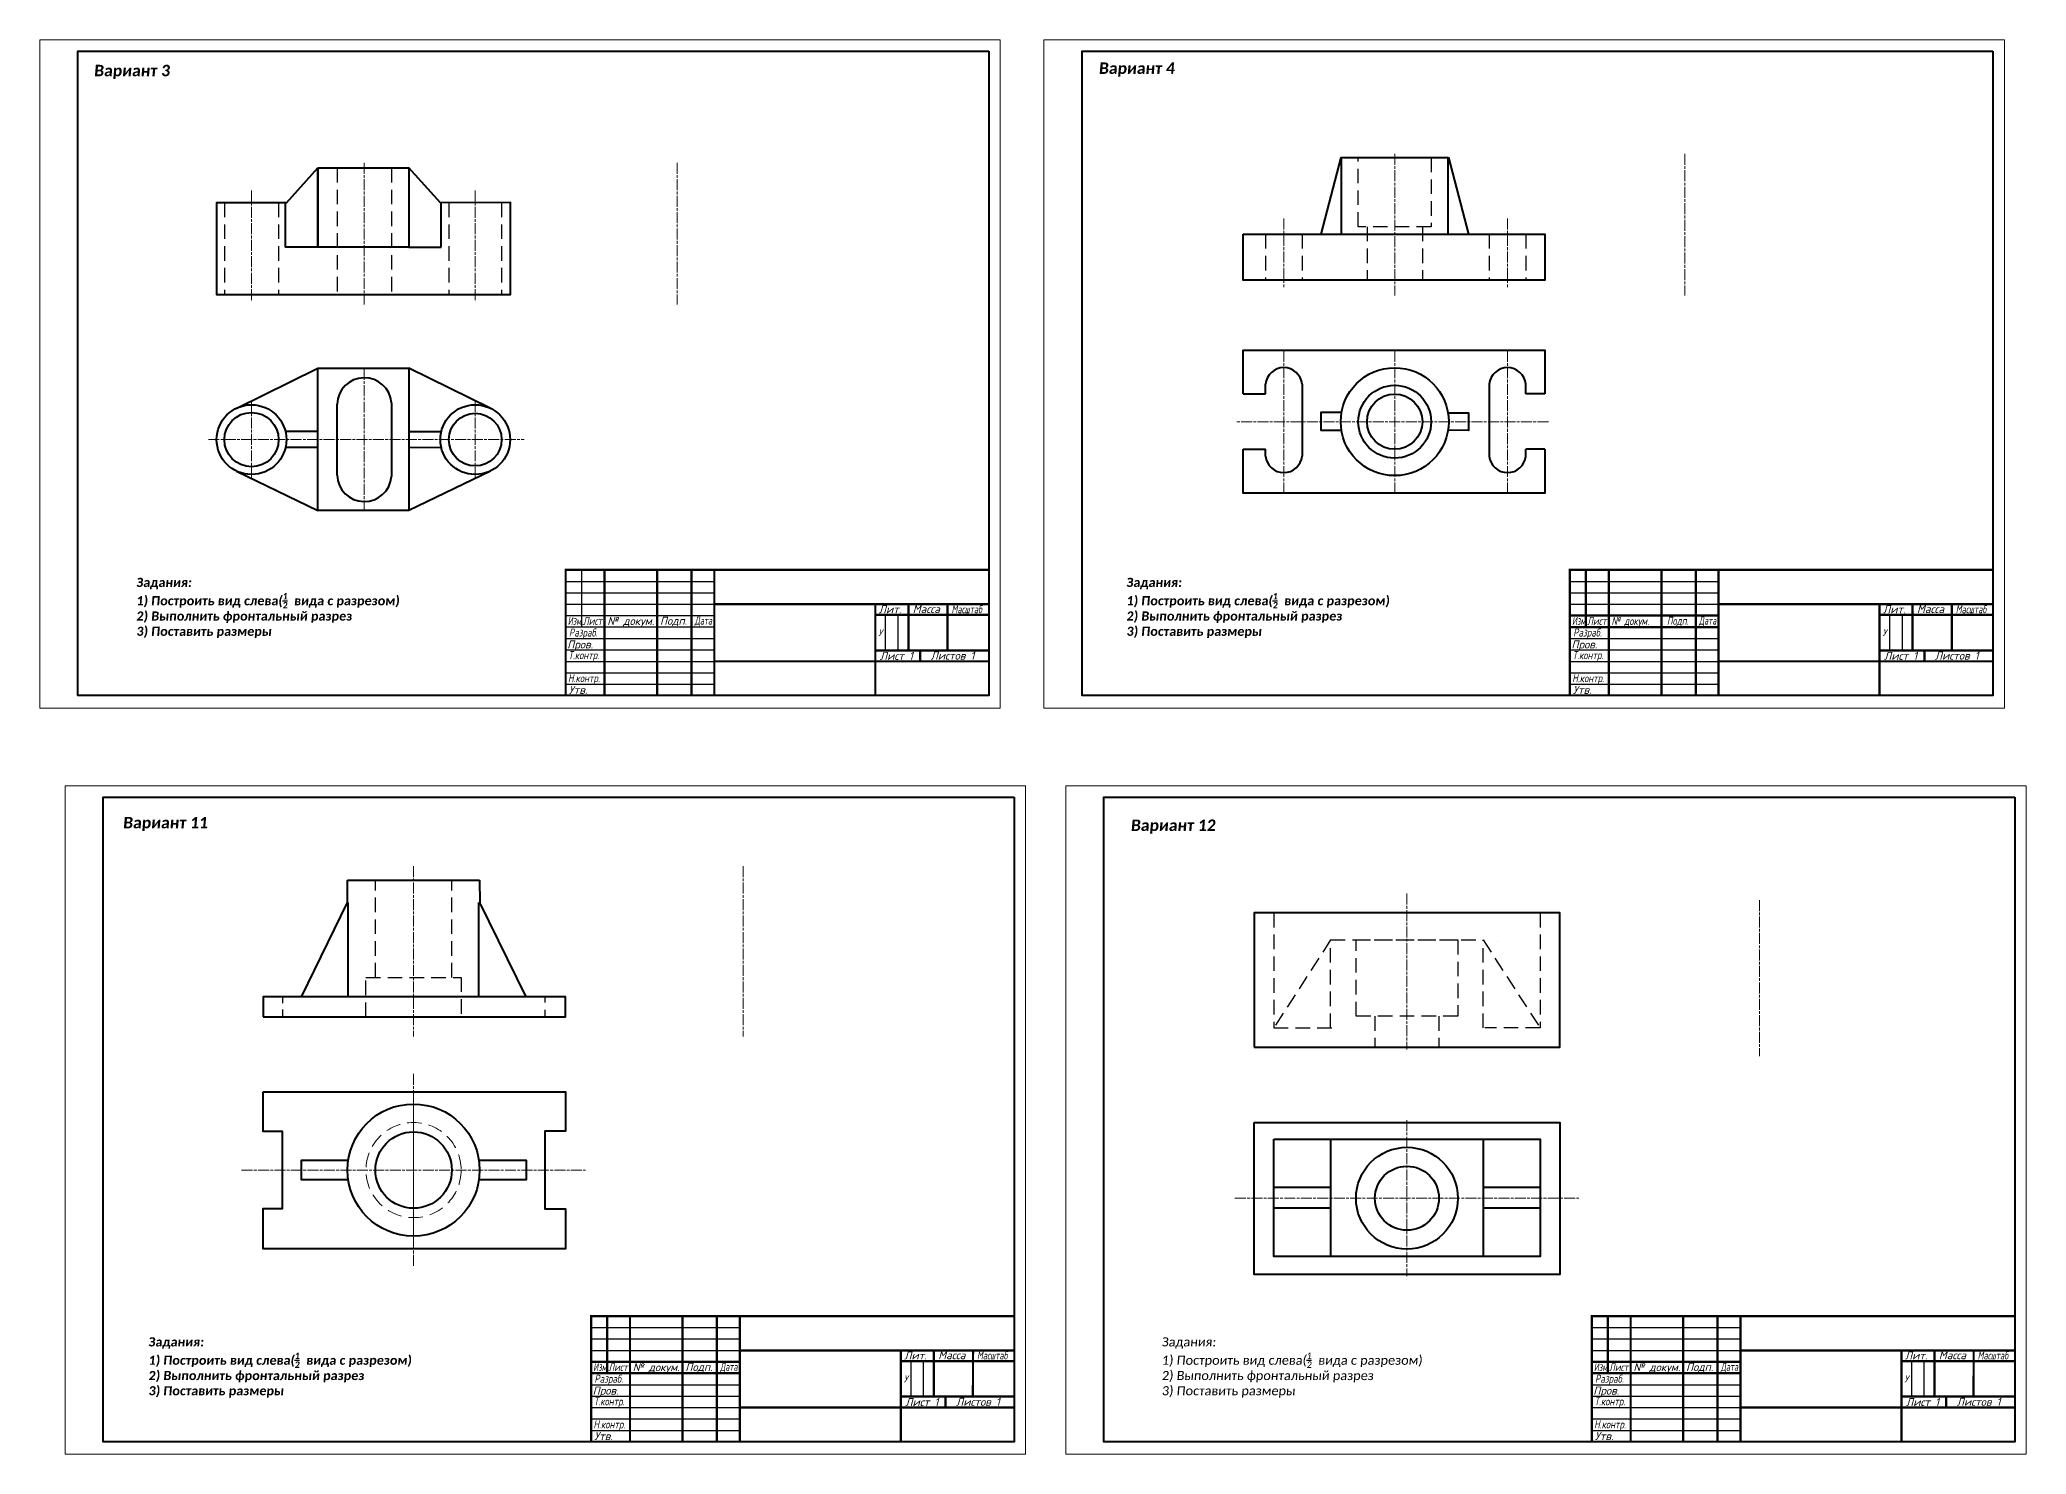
# Model space of a CAD drawing. Header units: millimetres. Extents: x 323 to 3799, y 181 to 802.
# Drawn here: x 1179 to 2047, y 183 to 802 of the extents above; entities that cross this region are included whole.
import ezdxf

# ---------------------------------------------------------------- set-up
doc = ezdxf.new("R2010")
doc.units = ezdxf.units.MM
doc.linetypes.add('ACAD_ISO08W100', pattern=[36, 24, -3, 6, -3])
doc.linetypes.add('невидимая', pattern=[9.525, 6.35, -3.175])
doc.styles.get("Standard").update_dxf_attribs({"font": 'calibri.ttf'})
doc.styles.add('стиль1', font='calibrib.ttf', dxfattribs={"oblique": 5})

msp = doc.modelspace()

# ---------------------------------------------------------------- linework, layer by layer
at = {"linetype": 'ACAD_ISO08W100', "lineweight": 15, "ltscale": 0.2}
for p, q in [((1320.7, 748.41), (1320.7, 686.4)), ((1457.48, 748.41), (1457.48, 686.4)), ((1771.3, 752.32), (1771.3, 690.31)), ((1898.18, 752.32), (1898.18, 690.31)), ((1271.38, 736.34), (1271.38, 687.73)), ((1369.21, 736.34), (1369.21, 687.73)), ((1722.78, 724.04), (1722.78, 694.04)), ((1820.61, 724.04), (1820.61, 694.04)), ((1722.78, 666.17), (1722.78, 604.16)), ((1771.3, 666.17), (1771.3, 604.16)), ((1820.61, 666.17), (1820.61, 604.16)), ((1320.7, 658.31), (1320.7, 596.31)), ((1271.38, 644.23), (1271.38, 610.39)), ((1369.21, 644.23), (1369.21, 610.39)), ((1838.51, 635.16), (1701.81, 635.16)), ((1252.5, 627.31), (1390.67, 627.31)), ((1342.25, 440.71), (1342.25, 366.19)), ((1486.32, 440.71), (1486.32, 366.19)), ((1776.65, 428.7), (1776.65, 360.47)), ((1930.81, 425.89), (1930.81, 357.66)), ((1342.25, 349.93), (1342.25, 265.62)), ((1342.25, 341.89), (1342.25, 273.66)), ((1776.65, 329.58), (1776.65, 261.35)), ((1267.04, 307.78), (1417.47, 307.78)), ((1701.44, 295.47), (1851.87, 295.47))]:
    msp.add_line(p, q, dxfattribs=at)
at = {"lineweight": 40}
for p, q in [((1747.79, 750.67), (1794.81, 750.67)), ((1748, 717.23), (1748, 750.67)), ((1794.57, 750.67), (1794.57, 717.23)), ((1286.63, 730.97), (1300.37, 746.15)), ((1300.37, 746.15), (1300.37, 711.45)), ((1353.96, 730.97), (1340.24, 746.15)), ((1340.24, 746.15), (1340.24, 711.45)), ((1286.22, 711.45), (1286.22, 730.97)), ((1354.37, 711.45), (1354.37, 730.97)), ((1300.37, 711.45), (1286.04, 711.45)), ((1340.24, 711.45), (1354.37, 711.45)), ((1704.97, 647.28), (1714.79, 647.28)), ((1836.99, 647.28), (1828.6, 647.28)), ((1340.24, 630.81), (1354.37, 630.81)), ((1300.37, 623.81), (1286.22, 623.81)), ((1340.24, 623.81), (1354.33, 623.98)), ((1704.97, 623.17), (1714.79, 623.17)), ((1836.99, 623.17), (1828.6, 623.17)), ((1313.36, 434.66), (1371.15, 434.66)), ((1313.36, 424.79), (1313.36, 434.66)), ((1371.15, 434.66), (1371.18, 424.79)), ((1293.29, 383.63), (1313.36, 424.79)), ((1391.45, 383.63), (1371.18, 424.79)), ((1371.15, 383.63), (1313.36, 383.63)), ((1743.28, 321.23), (1743.28, 269.92)), ((1809.96, 321.23), (1809.96, 269.92)), ((1718.4, 300.34), (1743.28, 300.34)), ((1809.96, 300.34), (1834.85, 300.34)), ((1718.4, 291.2), (1743.28, 291.2)), ((1809.96, 291.2), (1834.85, 291.2))]:
    msp.add_line(p, q, dxfattribs=at)
at = {"linetype": 'невидимая', "lineweight": 25}
for p, q in [((1308.78, 746.15), (1308.78, 690.75)), ((1332.6, 746.15), (1332.6, 690.75)), ((1259.51, 730.97), (1259.51, 690.75)), ((1283.24, 730.97), (1283.24, 690.75)), ((1357.67, 730.97), (1357.67, 690.75)), ((1380.67, 730.98), (1380.67, 690.76)), ((1325.53, 392.04), (1325.53, 434.66)), ((1358.98, 392.04), (1358.98, 434.66)), ((1718.4, 420.31), (1718.4, 369.98)), ((1834.87, 420.31), (1834.87, 369.98)), ((1743.28, 408.43), (1718.4, 369.98)), ((1743.28, 369.98), (1743.28, 408.43)), ((1743.28, 408.43), (1809.96, 408.43)), ((1809.96, 369.98), (1809.96, 408.43)), ((1809.96, 408.43), (1834.87, 369.98)), ((1284.89, 383.63), (1284.89, 380.72)), ((1399.61, 383.63), (1399.61, 381.02)), ((1284.89, 377.97), (1284.89, 374.8)), ((1399.61, 377.87), (1399.61, 374.8)), ((1762.64, 375.09), (1762.64, 361.49)), ((1790.66, 375.09), (1790.66, 361.49)), ((1718.4, 369.98), (1744.14, 369.98)), ((1834.87, 369.98), (1810.74, 369.98))]:
    msp.add_line(p, q, dxfattribs=at)
for p, q in [((1408.77, 565.32), (1473.77, 565.32)), ((1473.77, 560.32), (1473.77, 570.32)), ((1847.92, 565.32), (1912.92, 565.32)), ((1912.92, 560.32), (1912.92, 570.32)), ((1408.77, 560.32), (1473.77, 560.32)), ((1847.92, 560.32), (1912.92, 560.32)), ((1408.77, 555.32), (1473.77, 555.32)), ((1558.63, 555.32), (1544.17, 555.32)), ((1548.52, 550.64), (1548.52, 535.12)), ((1553.99, 550.64), (1553.99, 535.12)), ((1847.92, 555.32), (1912.92, 555.32)), ((1997.78, 555.32), (1983.31, 555.32)), ((1987.67, 550.64), (1987.67, 535.12)), ((1993.14, 550.64), (1993.14, 535.12)), ((1408.77, 540.32), (1473.77, 540.32)), ((1847.92, 540.32), (1912.92, 540.32)), ((1408.77, 535.32), (1473.77, 535.32)), ((1408.77, 530.32), (1473.77, 530.32)), ((1847.92, 535.32), (1912.92, 535.32)), ((1847.92, 530.32), (1912.92, 530.32)), ((1408.77, 525.32), (1473.77, 525.32)), ((1847.92, 525.32), (1912.92, 525.32)), ((1408.77, 520.32), (1408.77, 520.32)), ((1408.77, 520.32), (1408.77, 515.32)), ((1408.77, 520.32), (1473.77, 520.32)), ((1847.92, 520.32), (1847.92, 520.32)), ((1847.92, 520.32), (1847.92, 515.32)), ((1847.92, 520.32), (1912.92, 520.32)), ((1484.9, 233.9), (1484.9, 243.9)), ((1922.48, 233.9), (1922.48, 243.9)), ((1419.9, 238.9), (1484.9, 238.9)), ((1857.48, 238.9), (1922.48, 238.9)), ((1419.9, 233.9), (1484.9, 233.9)), ((1419.9, 228.9), (1484.9, 228.9)), ((1569.76, 228.9), (1555.29, 228.9)), ((1857.48, 233.9), (1922.48, 233.9)), ((1857.48, 228.9), (1922.48, 228.9)), ((2007.35, 228.9), (1992.88, 228.9)), ((1559.65, 224.22), (1559.65, 208.7)), ((1565.12, 224.22), (1565.12, 208.7)), ((1997.23, 224.22), (1997.23, 208.7)), ((2002.7, 224.22), (2002.7, 208.7)), ((1419.9, 213.9), (1484.9, 213.9)), ((1419.9, 208.9), (1484.9, 208.9)), ((1857.48, 213.9), (1922.48, 213.9)), ((1857.48, 208.9), (1922.48, 208.9)), ((1419.9, 203.9), (1484.9, 203.9)), ((1857.48, 203.9), (1922.48, 203.9)), ((1419.9, 198.9), (1484.9, 198.9)), ((1419.9, 193.9), (1419.9, 193.9)), ((1419.9, 193.9), (1419.9, 188.9)), ((1419.9, 193.9), (1484.9, 193.9)), ((1857.48, 198.9), (1922.48, 198.9)), ((1857.48, 193.9), (1857.48, 193.9)), ((1857.48, 193.9), (1857.48, 188.9)), ((1857.48, 193.9), (1922.48, 193.9))]:
    msp.add_line(p, q)
at = {"color": 7, "lineweight": 40}
for p, q in [((1313.68, 383.63), (1313.68, 424.89)), ((1370.83, 383.63), (1370.83, 424.89))]:
    msp.add_line(p, q, dxfattribs=at)
at = {"color": 7, "lineweight": 0}
msp.add_line((1816.07, 407.83), (1816.07, 407.83), dxfattribs=at)
at = {"lineweight": 0}
for points in [[(1178.77, 802.26), (1598.77, 802.26), (1598.77, 509.87), (1178.77, 509.87)], [(1617.92, 802.26), (2037.92, 802.26), (2037.92, 509.87), (1617.92, 509.87)], [(1189.9, 475.84), (1609.9, 475.84), (1609.9, 183.45), (1189.9, 183.45)], [(1627.48, 475.84), (2047.48, 475.84), (2047.48, 183.45), (1627.48, 183.45)]]:
    msp.add_lwpolyline(points, close=True, dxfattribs=at)
at = {"lineweight": 40}
for points in [[(1593.77, 797.26), (1593.77, 515.32), (1195.42, 515.32), (1195.42, 797.26)], [(2032.92, 797.26), (2032.92, 515.32), (1634.57, 515.32), (1634.57, 797.26)], [(1300.37, 746.15), (1340.24, 746.15), (1340.24, 711.45), (1300.37, 711.45)], [(1704.97, 717.23), (1836.99, 717.23), (1836.99, 697.1), (1704.97, 697.1)], [(1300.37, 658.64), (1340.24, 658.64), (1340.24, 596.38), (1300.37, 596.38)], [(1604.9, 470.84), (1604.9, 188.9), (1206.55, 188.9), (1206.55, 470.84)], [(2042.48, 470.84), (2042.48, 188.9), (1644.14, 188.9), (1644.14, 470.84)], [(1709.77, 361.49), (1843.53, 361.49), (1843.53, 420.31), (1709.77, 420.31)], [(1276.48, 374.8), (1408.65, 374.8), (1408.65, 383.63), (1276.48, 383.63)], [(1709.77, 328.58), (1843.53, 328.58), (1843.53, 262.16), (1709.77, 262.16)], [(1718.43, 321.23), (1834.88, 321.23), (1834.85, 269.92), (1718.4, 269.92)]]:
    msp.add_lwpolyline(points, close=True, dxfattribs=at)
for points in [[(1747.79, 750.67), (1739, 717.23)], [(1794.81, 750.67), (1803.55, 717.23)], [(1286.63, 730.97), (1256.12, 730.97), (1256.12, 690.75), (1384.64, 690.75), (1384.64, 730.98), (1353.96, 730.97)], [(1704.97, 647.28), (1704.97, 666.42), (1836.99, 666.42), (1836.99, 647.28)], [(1264.62, 640.99), (1300.37, 658.64)], [(1375.97, 640.99), (1340.24, 658.64)], [(1714.79, 647.28), (1714.79, 651.59)], [(1730.76, 651.59), (1730.76, 620.11)], [(1812.63, 651.59), (1812.63, 620.11)], [(1828.6, 647.28), (1828.6, 651.59)], [(1308.78, 611.73), (1308.78, 642.89)], [(1332.6, 643.39), (1332.6, 611.23)], [(1748.04, 639.11), (1739, 639.11), (1739, 631.44), (1748, 631.44)], [(1794.57, 639.09), (1803.55, 639), (1803.55, 631.32), (1794.6, 631.41)], [(1300.37, 630.81), (1286.22, 630.81)], [(1836.99, 623.17), (1836.99, 603.9), (1704.97, 603.9), (1704.97, 623.17)], [(1714.79, 620.11), (1714.79, 623.17)], [(1828.6, 620.11), (1828.6, 623.17)], [(1264.75, 613.57), (1300.37, 596.38)], [(1375.85, 613.57), (1340.24, 596.38)], [(1276.48, 342.07), (1408.65, 342.07), (1408.65, 324.74), (1399.61, 324.74), (1399.61, 290.81), (1408.65, 290.81), (1408.65, 273.37), (1276.48, 273.37), (1276.48, 290.96), (1284.89, 290.96), (1284.89, 324.59), (1276.48, 324.59), (1276.48, 342.07)], [(1313.68, 303.49), (1293.29, 303.49), (1293.29, 312.06), (1313.68, 312.06)], [(1370.83, 312.06), (1391.45, 312.06), (1391.45, 303.49), (1370.83, 303.49)]]:
    msp.add_lwpolyline(points, dxfattribs=at)
at = {"linetype": 'невидимая', "lineweight": 25}
for points in [[(1755.38, 750.67), (1787.22, 750.67), (1787.22, 720.43), (1755.38, 720.43)], [(1754.4, 408.43), (1798.92, 408.43), (1798.9, 375.09), (1754.39, 375.09)]]:
    msp.add_lwpolyline(points, close=True, dxfattribs=at)
for points in [[(1714.79, 717.23), (1714.79, 697.1)], [(1730.76, 717.23), (1730.76, 697.1)], [(1759.21, 720.43), (1759.21, 697.1)], [(1783.39, 720.43), (1783.39, 697.1)], [(1812.63, 717.23), (1812.63, 697.1)], [(1828.6, 717.23), (1828.6, 697.1)], [(1321.09, 374.8), (1321.44, 374.8), (1321.44, 392.04), (1363.07, 392.04), (1363.07, 374.8), (1362.92, 374.8)]]:
    msp.add_lwpolyline(points, dxfattribs=at)
at = {"lineweight": 40}
for points, const_width in [([(1593.77, 570.32), (1408.77, 570.32), (1408.77, 515.32)], 1), ([(1415.77, 570.32), (1415.77, 545.32)], 0.5), ([(1425.77, 570.32), (1425.77, 515.32)], 1), ([(1448.77, 570.32), (1448.77, 515.32)], 1), ([(1463.77, 570.32), (1463.77, 515.32)], 1), ([(1473.77, 570.32), (1473.77, 515.32)], 1), ([(2032.92, 570.32), (1847.92, 570.32), (1847.92, 515.32)], 1), ([(1854.92, 570.32), (1854.92, 545.32)], 1), ([(1864.92, 570.32), (1864.92, 515.32)], 1), ([(1887.92, 570.32), (1887.92, 515.32)], 1), ([(1902.92, 570.32), (1902.92, 515.32)], 1), ([(1912.92, 570.32), (1912.92, 515.32)], 1), ([(1408.77, 550.32), (1473.77, 550.32)], 0.5), ([(1473.77, 555.32), (1593.77, 555.32)], 1), ([(1544.17, 555.32), (1544.17, 515.32)], 1), ([(1544.17, 550.64), (1593.77, 550.64)], 1), ([(1558.63, 535.12), (1558.63, 555.32)], 1), ([(1575.77, 555.32), (1575.75, 535.12)], 1), ([(1847.92, 550.32), (1912.92, 550.32)], 1), ([(1912.92, 555.32), (2032.92, 555.32)], 1), ([(1983.31, 555.32), (1983.31, 515.32)], 1), ([(1983.31, 550.64), (2032.92, 550.64)], 1), ([(1997.78, 535.12), (1997.78, 555.32)], 1), ([(2014.92, 555.32), (2014.89, 535.12)], 1), ([(1408.77, 545.32), (1473.77, 545.32)], 0.5), ([(1847.92, 545.32), (1912.92, 545.32)], 1), ([(1473.77, 530.32), (1593.77, 530.32)], 1), ([(1558.63, 535.12), (1544.17, 535.12)], 1), ([(1558.63, 535.12), (1593.77, 535.12)], 1), ([(1563.77, 535.12), (1563.77, 530.32)], 1), ([(1912.92, 530.32), (2032.92, 530.32)], 1), ([(1997.78, 535.12), (1983.31, 535.12)], 1), ([(1997.78, 535.12), (2032.92, 535.12)], 1), ([(2002.92, 535.12), (2002.92, 530.32)], 1), ([(1604.9, 243.9), (1419.9, 243.9), (1419.9, 188.9)], 1), ([(1426.9, 243.9), (1426.9, 218.9)], 1), ([(1436.9, 243.9), (1436.9, 188.9)], 1), ([(1459.9, 243.9), (1459.9, 188.9)], 1), ([(1474.9, 243.9), (1474.9, 188.9)], 1), ([(1484.9, 243.9), (1484.9, 188.9)], 1), ([(2042.48, 243.9), (1857.48, 243.9), (1857.48, 188.9)], 1), ([(1864.48, 243.9), (1864.48, 218.9)], 1), ([(1874.48, 243.9), (1874.48, 188.9)], 1), ([(1897.48, 243.9), (1897.48, 188.9)], 1), ([(1912.48, 243.9), (1912.48, 188.9)], 1), ([(1922.48, 243.9), (1922.48, 188.9)], 1), ([(1484.9, 228.9), (1604.9, 228.9)], 1), ([(1555.29, 228.9), (1555.29, 188.9)], 1), ([(1569.76, 208.7), (1569.76, 228.9)], 1), ([(1586.9, 228.9), (1586.87, 208.7)], 1), ([(1922.48, 228.9), (2042.48, 228.9)], 1), ([(1992.88, 228.9), (1992.88, 188.9)], 1), ([(2007.35, 208.7), (2007.35, 228.9)], 1), ([(2024.48, 228.9), (2024.46, 208.7)], 1), ([(1419.9, 223.9), (1484.9, 223.9)], 1), ([(1419.9, 218.9), (1484.9, 218.9)], 1), ([(1555.29, 224.22), (1604.9, 224.22)], 1), ([(1857.48, 223.9), (1922.48, 223.9)], 1), ([(1857.48, 218.9), (1922.48, 218.9)], 1), ([(1992.88, 224.22), (2042.48, 224.22)], 1), ([(1569.76, 208.7), (1555.29, 208.7)], 1), ([(1569.76, 208.7), (1604.9, 208.7)], 1), ([(1574.9, 208.7), (1574.9, 203.9)], 1), ([(2007.35, 208.7), (1992.88, 208.7)], 1), ([(2007.35, 208.7), (2042.48, 208.7)], 1), ([(2012.48, 208.7), (2012.48, 203.9)], 1), ([(1484.9, 203.9), (1604.9, 203.9)], 1), ([(1922.48, 203.9), (2042.48, 203.9)], 1)]:
    msp.add_lwpolyline(points, dxfattribs=dict(at, const_width=const_width))
for centre, radius in [((1771.3, 635.16), 23.6), ((1771.3, 635.16), 15.92), ((1771.3, 635.16), 12.09), ((1271.38, 627.31), 15.25), ((1271.38, 627.31), 11.86), ((1369.21, 627.31), 15.25), ((1369.21, 627.31), 11.53), ((1342.25, 307.78), 28.89), ((1776.65, 295.47), 22.26), ((1776.65, 295.47), 14.01)]:
    msp.add_circle(centre, radius, dxfattribs=at)
at = {"linetype": 'невидимая', "lineweight": 0}
msp.add_circle((1342.25, 307.78), 20.81, dxfattribs=at)
at = {"lineweight": 40, "ltscale": 0.2}
msp.add_circle((1342.25, 307.78), 16.72, dxfattribs=at)
at = {"lineweight": 40}
for centre, radius, start, end in [((1320.7, 642.47), 11.93, 4.42493, 177.98967), ((1722.78, 650.81), 8.02, 5.52827, 174.47173), ((1820.61, 650.81), 8.02, 5.52827, 174.47173), ((1722.78, 620.89), 8.02, 185.52827, 354.47173), ((1820.61, 620.89), 8.02, 185.52827, 354.47173), ((1320.7, 612.15), 11.93, 182.01721, 355.56819)]:
    msp.add_arc(centre, radius, start, end, dxfattribs=at)

# ---------------------------------------------------------------- texts
at = {"color": 7, "lineweight": 0, "style": 'стиль1', "oblique": 5}
for s, p in [('Вариант 3', (1202.44, 786.28)), ('Вариант 4', (1641.84, 787.31)), ('Вариант 11', (1215.12, 457.27)), ('Вариант 12', (1655.82, 456.13))]:
    msp.add_text(s, height=5, dxfattribs=at).set_placement(p)
at = {"color": 5, "lineweight": 30, "char_height": 4, "width": 122.6531, "attachment_point": 1, "style": 'стиль1'}
for s, insert in [('\\A1;{\\C7;Задания:\\P1) Построить вид слева(\\H0.7x;\\S1/2;\\H1.4286x;  вида с разрезом)\\P2) Выполнить фронтальный разрез\\P3) Поставить размеры}', (1220.98, 566.87)), ('\\A1;{\\C7;Задания:\\P1) Построить вид слева(\\H0.7x;\\S1/2;\\H1.4286x;  вида с разрезом)\\P2) Выполнить фронтальный разрез\\P3) Поставить размеры}', (1653.95, 566.87)), ('\\A1;{\\C7;Задания:\\P1) Построить вид слева(\\H0.7x;\\S1/2;\\H1.4286x;  вида с разрезом)\\P2) Выполнить фронтальный разрез\\P3) Поставить размеры}', (1226.29, 234.63)), ('\\A1;{\\fCalibri|b0|i0|c204|p34;\\C7;Задания:\\P1) Построить вид слева(\\H0.7x;\\S1/2;\\H1.4286x;  вида с разрезом)\\P2) Выполнить фронтальный разрез\\P3) Поставить размеры}', (1669.38, 234.63))]:
    msp.add_mtext(s, dxfattribs=dict(at, insert=insert))
at = {"char_height": 3.5}
for s, insert, width, attachment_point in [('\\W0.6;{\\fISOCPEUR|b0|i1|c204|p34;Изм.}', (1409.7, 549.73), 7, 1), ('{\\fISOCPEUR|b0|i1|c204|p34;\\W0.8;Лист}', (1416.3, 549.73), 10, 1), ('{\\fISOCPEUR|b0|i1|c204|p34;№ докум.}', (1426.96, 549.72), 23, 1), ('{\\fISOCPEUR|b0|i1|c204|p34;Подп.}', (1455.92, 547.79), 15, 5), ('{\\fISOCPEUR|b0|i1|c204|p34;\\W0.6;Дата}', (1465.2, 549.91), 10, 1), ('{\\fISOCPEUR|b0|i1|c204|p34;Лит.}', (1545.67, 554.84), 14.4663, 1), ('{\\fISOCPEUR|b0|i1|c204|p34;Масса}', (1560.55, 554.97), 17.1298, 1), ('{\\fISOCPEUR|b0|i1|c204|p34;\\W0.7;Масштаб}', (1577.51, 554.88), 18, 1), ('\\W0.6;{\\fISOCPEUR|b0|i1|c204|p34;Изм.}', (1848.85, 549.73), 7, 1), ('{\\fISOCPEUR|b0|i1|c204|p34;\\W0.8;Лист}', (1855.45, 549.73), 10, 1), ('{\\fISOCPEUR|b0|i1|c204|p34;\\W0.8;№ докум.}', (1866.11, 549.72), 23, 1), ('{\\fISOCPEUR|b0|i1|c204|p34;\\W0.8;Подп.}', (1895.07, 547.79), 15, 5), ('{\\fISOCPEUR|b0|i1|c204|p34;\\W0.6;Дата}', (1904.35, 549.91), 10, 1), ('{\\fISOCPEUR|b0|i1|c204|p34;Лит.}', (1984.82, 554.84), 14.4663, 1), ('{\\fISOCPEUR|b0|i1|c204|p34;Масса}', (1999.7, 554.97), 17.1298, 1), ('{\\fISOCPEUR|b0|i1|c204|p34;\\W0.7;Масштаб}', (2016.66, 554.88), 18, 1), ('{\\fISOCPEUR|b0|i1|c204|p34;Пров.}', (1409.44, 539.47), 17, 1), ('\\W0.8;{\\fISOCPEUR|b0|i1|c204|p34;Разраб.}', (1410.19, 544.67), 17, 1), ('{\\fISOCPEUR|b0|i1|c204|p34;Пров.}', (1848.59, 539.47), 17, 1), ('\\W0.8;{\\fISOCPEUR|b0|i1|c204|p34;Разраб.}', (1849.34, 544.67), 17, 1), ('\\W0.8;{\\fISOCPEUR|b0|i1|c204|p34;Т.контр.}', (1416.65, 532.54), 17, 5), ('{\\fISOCPEUR|b0|i1|c204|p34;Лист 1}', (1546.14, 534.46), 19.6013, 1), ('{\\fISOCPEUR|b0|i1|c204|p34;Листов 1}', (1568.34, 534.57), 30, 1), ('\\W0.8;{\\fISOCPEUR|b0|i1|c204|p34;Т.контр.}', (1855.8, 532.54), 17, 5), ('{\\fISOCPEUR|b0|i1|c204|p34;Лист 1}', (1985.28, 534.46), 19.6013, 1), ('{\\fISOCPEUR|b0|i1|c204|p34;Листов 1}', (2007.48, 534.57), 30, 1), ('\\W0.8;{\\fISOCPEUR|b0|i1|c204|p34;Н.контр.}', (1409.77, 524.7), 17, 1), ('\\W0.8;{\\fISOCPEUR|b0|i1|c204|p34;Н.контр.}', (1848.91, 524.7), 17, 1), ('{\\fISOCPEUR|b0|i1|c204|p34;Утв.}', (1410.15, 519.59), 17, 1), ('{\\fISOCPEUR|b0|i1|c204|p34;Утв.}', (1849.3, 519.59), 17, 1), ('{\\fISOCPEUR|b0|i1|c204|p34;Лит.}', (1556.8, 228.42), 14.4663, 1), ('{\\fISOCPEUR|b0|i1|c204|p34;Масса}', (1571.68, 228.54), 17.1298, 1), ('{\\fISOCPEUR|b0|i1|c204|p34;\\W0.7;Масштаб}', (1588.64, 228.46), 18, 1), ('{\\fISOCPEUR|b0|i1|c204|p34;Лит.}', (1994.38, 228.42), 14.4663, 1), ('{\\fISOCPEUR|b0|i1|c204|p34;Масса}', (2009.26, 228.54), 17.1298, 1), ('{\\fISOCPEUR|b0|i1|c204|p34;\\W0.7;Масштаб}', (2026.23, 228.46), 18, 1), ('\\W0.6;{\\fISOCPEUR|b0|i1|c204|p34;Изм.}', (1420.83, 223.31), 7, 1), ('\\W0.8;{\\fISOCPEUR|b0|i1|c204|p34;Разраб.}', (1421.32, 218.25), 17, 1), ('{\\fISOCPEUR|b0|i1|c204|p34;\\W0.8;Лист}', (1427.43, 223.31), 10, 1), ('{\\fISOCPEUR|b0|i1|c204|p34;№ докум.}', (1438.09, 223.3), 23, 1), ('{\\fISOCPEUR|b0|i1|c204|p34;Подп.}', (1467.05, 221.36), 15, 5), ('{\\fISOCPEUR|b0|i1|c204|p34;\\W0.6;Дата}', (1476.32, 223.49), 10, 1), ('\\W0.6;{\\fISOCPEUR|b0|i1|c204|p34;Изм.}', (1858.41, 223.31), 7, 1), ('\\W0.8;{\\fISOCPEUR|b0|i1|c204|p34;Разраб.}', (1858.91, 218.25), 17, 1), ('{\\fISOCPEUR|b0|i1|c204|p34;\\W0.8;Лист}', (1865.02, 223.31), 10, 1), ('{\\fISOCPEUR|b0|i1|c204|p34;№ докум.}', (1875.67, 223.3), 23, 1), ('{\\fISOCPEUR|b0|i1|c204|p34;Подп.}', (1904.64, 221.36), 15, 5), ('{\\fISOCPEUR|b0|i1|c204|p34;\\W0.6;Дата}', (1913.91, 223.49), 10, 1), ('{\\fISOCPEUR|b0|i1|c204|p34;Пров.}', (1420.56, 213.04), 17, 1), ('{\\fISOCPEUR|b0|i1|c204|p34;Пров.}', (1858.15, 213.04), 17, 1), ('\\W0.8;{\\fISOCPEUR|b0|i1|c204|p34;Т.контр.}', (1427.78, 206.12), 17, 5), ('{\\fISOCPEUR|b0|i1|c204|p34;Лист 1}', (1557.26, 208.04), 19.6013, 1), ('{\\fISOCPEUR|b0|i1|c204|p34;Листов 1}', (1579.46, 208.15), 30, 1), ('\\W0.8;{\\fISOCPEUR|b0|i1|c204|p34;Т.контр.}', (1865.37, 206.12), 17, 5), ('{\\fISOCPEUR|b0|i1|c204|p34;Лист 1}', (1994.85, 208.04), 19.6013, 1), ('{\\fISOCPEUR|b0|i1|c204|p34;Листов 1}', (2017.05, 208.15), 30, 1), ('\\W0.8;{\\fISOCPEUR|b0|i1|c204|p34;Н.контр.}', (1420.89, 198.28), 17, 1), ('{\\fISOCPEUR|b0|i1|c204|p34;Утв.}', (1421.28, 193.17), 17, 1), ('\\W0.8;{\\fISOCPEUR|b0|i1|c204|p34;Н.контр.}', (1858.48, 198.28), 17, 1), ('{\\fISOCPEUR|b0|i1|c204|p34;Утв.}', (1858.87, 193.17), 17, 1)]:
    msp.add_mtext(s, dxfattribs=dict(at, insert=insert, width=width, attachment_point=attachment_point))
at = {"color": 3, "char_height": 3, "width": 4.3536, "attachment_point": 5}
for insert in [(1546.34, 542.88), (1985.49, 542.88), (1557.47, 216.46), (1995.06, 216.46)]:
    msp.add_mtext('{\\fISOCPEUR|b0|i1|c204|p34;\\C256;У}', dxfattribs=dict(at, insert=insert))

doc.saveas('drawing.dxf')
